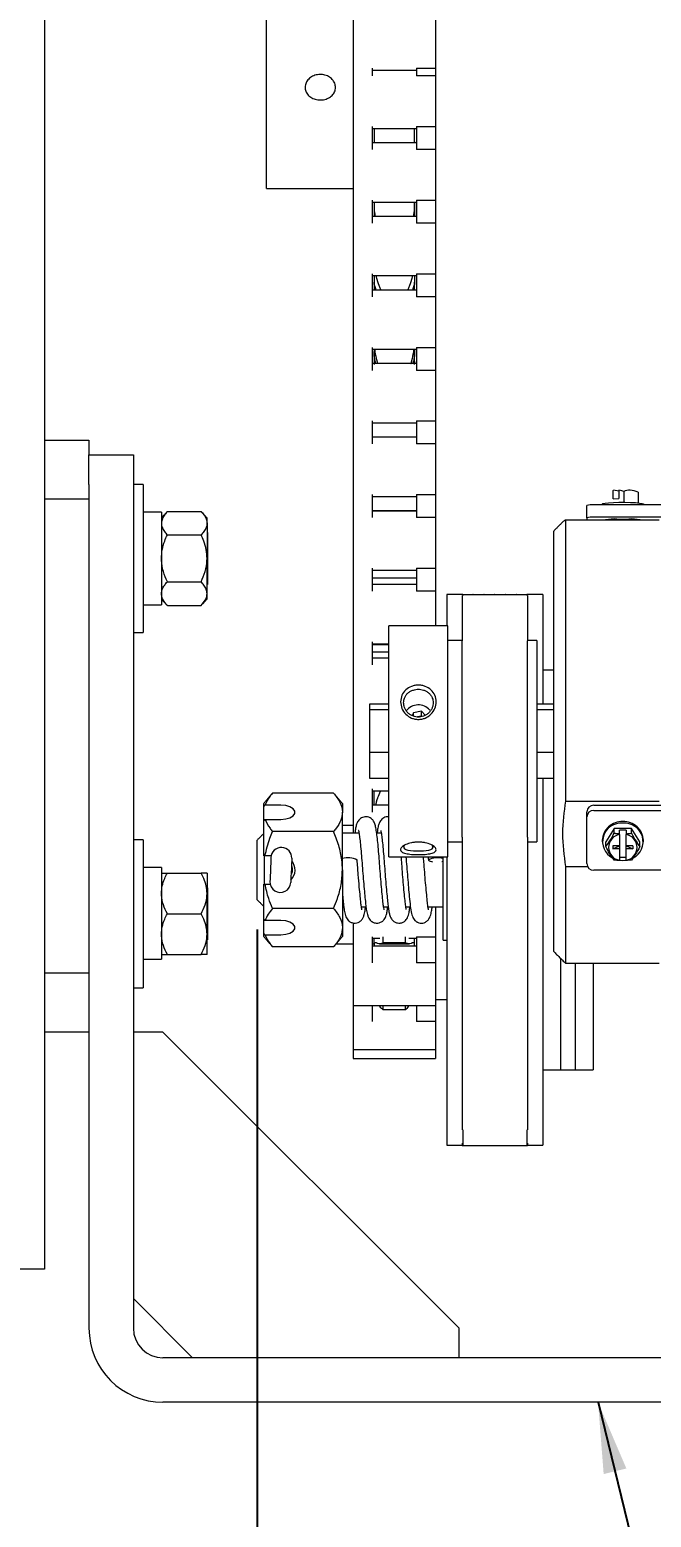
# Model space of a CAD drawing. Header units: inches. Extents: x 1.6 to 13.7, y 11.3 to 20.2.
# Drawn here: x 7.637 to 8.949, y 13.592 to 16.733 of the extents above; entities that cross this region are included whole.
import ezdxf

# ---------------------------------------------------------------- set-up
doc = ezdxf.new("R2010")
doc.units = ezdxf.units.IN
doc.header["$MEASUREMENT"] = 0
doc.header["$PDSIZE"] = -1
doc.layers.add('DIM', color=1, linetype='Continuous')
doc.styles.add('SLDTEXTSTYLE0', font='ARIAL.TTF', dxfattribs={"width": 0.7})
doc.styles.get("Standard").update_dxf_attribs({"font": 'ARIAL.TTF'})
doc.dimstyles.new('SLDDIMSTYLE0', dxfattribs={"dimtxt": 0.15, "dimasz": 0.15, "dimexe": 0, "dimexo": 0.0625, "dimgap": 0.0375, "dimtad": 0, "dimtih": 1, "dimtoh": 1, "dimdec": 1, "dimlfac": 4, "dimrnd": 1e-09, "dimzin": 12, "dimdsep": 46, "dimtxsty": 'SLDTEXTSTYLE0', "dimsah": 1, "dimcen": 0.09, "dimadec": 0, "dimazin": 0, "dimtfac": 1, "dimtdec": 1, "dimtofl": 0, "dimtmove": 0, "dimatfit": 3, "dimfxl": 0, "dimtolj": 1, "dimtzin": 12, "dimarcsym": 0})
doc.dimstyles.new('SLDDIMSTYLE1', dxfattribs={"dimtxt": 0.15, "dimasz": 0.15, "dimexe": 0, "dimexo": 0.0625, "dimgap": 0.0375, "dimtad": 0, "dimtih": 1, "dimtoh": 1, "dimdec": 0, "dimrnd": 1e-09, "dimzin": 0, "dimdsep": 46, "dimtxsty": 'Standard', "dimsah": 1, "dimcen": 0.09, "dimadec": 0, "dimazin": 0, "dimtfac": 1, "dimtdec": 0, "dimtofl": 0, "dimtmove": 0, "dimatfit": 3, "dimfxl": 0, "dimtolj": 1, "dimtzin": 0, "dimarcsym": 0})

# ---------------------------------------------------------------- blocks, each defined once
blk = doc.blocks.new('*D9')
at = {"color": 0, "linetype": 'ByBlock', "lineweight": -2}
for p, q in [((7.6678, 19.1788), (7.6678, 19.9913)), ((7.8178, 19.9913), (9.7208, 19.9913)), ((12.1656, 19.9913), (10.2625, 19.9913)), ((12.3156, 15.0843), (12.3156, 19.9913))]:
    blk.add_line(p, q, dxfattribs=at)
at = {"color": 0, "linetype": 'ByBlock'}
for points in [[(7.6678, 19.9913), (7.8178, 20.0163), (7.8178, 19.9663)], [(12.3156, 19.9913), (12.1656, 20.0163), (12.1656, 19.9663)]]:
    blk.add_solid(points, dxfattribs=at)
at = {"layer": 'DEFPOINTS', "color": 0, "linetype": 'ByBlock'}
for p in [(7.6678, 19.1163), (12.3156, 15.0218)]:
    blk.add_point(p, dxfattribs=at)
at = {"color": 0, "linetype": 'ByBlock', "insert": (9.9917, 19.9913), "char_height": 0.15, "attachment_point": 5, "style": 'SLDTEXTSTYLE0'}
blk.add_mtext('18 9/16', dxfattribs=at)
blk = doc.blocks.new('*D11')
at = {"color": 0, "linetype": 'ByBlock', "lineweight": -2}
for p, q in [((8.1166, 14.8333), (8.1166, 11.8068)), ((12.3156, 14.8333), (12.3156, 11.8068)), ((8.2666, 11.8068), (9.6295, 11.8068)), ((12.1656, 11.8068), (10.8027, 11.8068))]:
    blk.add_line(p, q, dxfattribs=at)
at = {"color": 0, "linetype": 'ByBlock'}
for points in [[(8.1166, 11.8068), (8.2666, 11.7818), (8.2666, 11.8318)], [(12.3156, 11.8068), (12.1656, 11.7818), (12.1656, 11.8318)]]:
    blk.add_solid(points, dxfattribs=at)
at = {"layer": 'DEFPOINTS', "color": 0, "linetype": 'ByBlock'}
for p in [(8.1166, 14.8958), (12.3156, 14.8958)]:
    blk.add_point(p, dxfattribs=at)
at = {"color": 0, "linetype": 'ByBlock', "insert": (10.2161, 11.8068), "char_height": 0.15, "attachment_point": 5, "style": 'SLDTEXTSTYLE0'}
blk.add_mtext('16 13/16\\PSHAFT LENGTH', dxfattribs=at)

msp = doc.modelspace()

# ---------------------------------------------------------------- linework, layer by layer
at = {"color": 7, "linetype": 'Continuous', "lineweight": 15}
for p, q in [((7.667766, 19.116343), (7.667766, 14.116343)), ((8.136515, 16.397593), (8.136515, 17.335093)), ((8.319578, 16.759114), (8.319578, 16.651517)), ((8.493328, 16.759114), (8.493328, 16.651517)), ((8.319578, 16.651517), (8.319578, 16.635008)), ((8.359578, 16.651517), (8.359578, 16.635008)), ((8.453328, 16.651517), (8.493328, 16.651517)), ((8.453328, 16.651517), (8.453328, 16.635008)), ((8.493328, 16.651517), (8.493328, 16.635008)), ((8.319578, 16.635008), (8.319578, 16.528209)), ((8.493328, 16.635008), (8.453328, 16.635008)), ((8.493328, 16.635008), (8.493328, 16.528209)), ((8.319578, 16.528209), (8.319578, 16.479624)), ((8.359578, 16.528209), (8.359578, 16.479624)), ((8.363328, 16.524214), (8.363328, 16.495764)), ((8.449016, 16.495764), (8.449016, 16.524214)), ((8.453328, 16.528209), (8.493328, 16.528209)), ((8.453328, 16.528209), (8.453328, 16.479624)), ((8.493328, 16.528209), (8.493328, 16.479624)), ((8.363328, 16.495764), (8.363328, 16.493831)), ((8.449016, 16.495764), (8.449016, 16.493831)), ((8.319578, 16.479624), (8.319578, 16.372826)), ((8.493328, 16.479624), (8.453328, 16.479624)), ((8.493328, 16.479624), (8.493328, 16.372826)), ((8.319578, 16.372826), (8.319578, 16.324241)), ((8.359578, 16.372826), (8.359578, 16.324241)), ((8.363328, 16.368831), (8.363328, 16.366276)), ((8.363328, 16.366276), (8.363328, 16.338447)), ((8.449016, 16.366276), (8.449016, 16.368831)), ((8.449016, 16.366276), (8.449016, 16.338447)), ((8.453328, 16.372826), (8.493328, 16.372826)), ((8.453328, 16.372826), (8.453328, 16.324241)), ((8.493328, 16.372826), (8.493328, 16.324241)), ((8.319578, 16.324241), (8.319578, 16.217442)), ((8.493328, 16.324241), (8.453328, 16.324241)), ((8.493328, 16.324241), (8.493328, 16.217442)), ((8.319578, 16.217442), (8.319578, 16.168857)), ((8.359578, 16.217442), (8.359578, 16.168857)), ((8.363328, 16.213447), (8.363328, 16.19998)), ((8.449016, 16.213447), (8.449016, 16.19998)), ((8.453328, 16.217442), (8.493328, 16.217442)), ((8.453328, 16.217442), (8.453328, 16.168857)), ((8.493328, 16.217442), (8.493328, 16.168857)), ((8.363328, 16.19998), (8.363328, 16.183063)), ((8.449016, 16.183063), (8.449016, 16.19998)), ((8.319578, 16.168857), (8.319578, 16.062058)), ((8.493328, 16.168857), (8.453328, 16.168857)), ((8.493328, 16.168857), (8.493328, 16.062058)), ((8.319578, 16.062058), (8.319578, 16.013473)), ((8.359578, 16.062058), (8.359578, 16.013473)), ((8.363328, 16.058063), (8.363328, 16.053228)), ((8.363328, 16.053228), (8.363328, 16.032074)), ((8.449016, 16.058063), (8.449016, 16.053228)), ((8.449016, 16.032074), (8.449016, 16.053228)), ((8.453328, 16.062058), (8.493328, 16.062058)), ((8.453328, 16.062058), (8.453328, 16.013473)), ((8.493328, 16.062058), (8.493328, 16.013473)), ((8.363328, 16.032074), (8.363328, 16.02768)), ((8.449016, 16.032074), (8.449016, 16.02768)), ((8.319578, 16.013473), (8.319578, 15.906675)), ((8.493328, 16.013473), (8.453328, 16.013473)), ((8.493328, 16.013473), (8.493328, 15.906675)), ((8.319578, 15.906675), (8.319578, 15.85809)), ((8.359578, 15.906675), (8.359578, 15.85809)), ((8.453328, 15.906675), (8.493328, 15.906675)), ((8.453328, 15.906675), (8.453328, 15.85809)), ((8.493328, 15.906675), (8.493328, 15.85809)), ((7.667766, 15.866343), (7.761516, 15.866343)), ((7.761516, 15.866343), (7.761516, 15.835093)), ((7.761516, 15.835093), (7.855266, 15.835093)), ((7.761516, 15.772593), (7.761516, 15.835093)), ((7.855266, 15.835093), (7.855266, 15.772593)), ((8.319578, 15.85809), (8.319578, 15.751291)), ((8.493328, 15.85809), (8.453328, 15.85809)), ((8.493328, 15.85809), (8.493328, 15.751291)), ((7.761516, 15.772593), (7.761516, 13.991343)), ((7.855266, 15.772593), (7.855266, 13.991343)), ((7.876016, 15.772593), (7.876016, 15.751968)), ((7.761516, 15.741343), (7.667766, 15.741343)), ((7.667766, 15.741343), (7.667766, 14.741343)), ((7.761516, 15.741343), (7.761516, 14.741343)), ((7.876016, 15.751968), (7.876016, 15.460093)), ((8.319578, 15.751291), (8.319578, 15.702706)), ((8.359578, 15.751291), (8.359578, 15.702706)), ((8.453328, 15.751291), (8.493328, 15.751291)), ((8.453328, 15.751291), (8.453328, 15.702706)), ((8.493328, 15.751291), (8.493328, 15.702706)), ((8.86835, 15.742415), (8.86835, 15.759903)), ((8.86835, 15.742415), (8.880369, 15.742951)), ((8.880369, 15.758797), (8.868996, 15.760735)), ((8.880369, 15.760439), (8.880369, 15.742951)), ((8.890422, 15.758093), (8.890422, 15.735081)), ((8.920716, 15.756385), (8.920716, 15.733849)), ((7.914516, 15.713843), (7.914516, 15.518843)), ((7.927016, 15.715574), (7.998266, 15.715574)), ((8.010766, 15.690937), (8.010766, 15.702281)), ((8.319578, 15.702706), (8.319578, 15.595908)), ((8.493328, 15.702706), (8.453328, 15.702706)), ((8.493328, 15.702706), (8.493328, 15.595908)), ((8.812391, 15.702261), (8.812391, 15.728311)), ((8.812391, 15.702261), (8.812391, 15.697945)), ((8.986091, 15.729619), (8.827391, 15.729619)), ((8.971341, 15.703568), (8.827391, 15.703568)), ((8.010766, 15.690937), (8.010766, 15.616684)), ((8.011516, 15.671031), (8.011516, 15.561656)), ((8.742591, 14.786805), (8.742591, 15.674305)), ((8.767591, 15.697945), (8.767591, 15.104238)), ((8.767591, 15.697945), (8.965091, 15.697945)), ((8.876091, 15.699657), (8.901091, 15.699657)), ((7.927016, 15.6663), (7.998266, 15.6663)), ((8.010766, 15.54209), (8.010766, 15.616684)), ((8.319578, 15.595908), (8.319578, 15.547322)), ((8.359578, 15.595908), (8.359578, 15.547322)), ((8.453328, 15.595908), (8.493328, 15.595908)), ((8.453328, 15.595908), (8.453328, 15.547322)), ((8.493328, 15.595908), (8.493328, 15.547322)), ((7.927016, 15.567068), (7.998266, 15.567068)), ((8.319578, 15.547322), (8.319578, 15.440524)), ((8.493328, 15.547322), (8.453328, 15.547322)), ((8.493328, 15.547322), (8.493328, 15.474305)), ((7.927016, 15.517112), (7.998266, 15.517112)), ((8.010766, 15.530406), (8.010766, 15.54209)), ((8.517191, 15.540093), (8.517191, 15.474305)), ((8.549566, 15.538384), (8.549566, 15.442826)), ((8.550665, 15.540093), (8.550665, 15.538384)), ((8.685716, 15.540093), (8.685716, 15.538384)), ((8.687566, 15.538384), (8.687566, 15.442826)), ((8.719441, 15.540093), (8.719441, 15.30868)), ((8.394441, 15.001505), (8.394441, 15.474305)), ((8.519441, 15.001505), (8.519441, 15.474305)), ((8.319578, 15.440524), (8.319578, 15.391939)), ((8.359578, 15.440524), (8.359578, 15.391939)), ((8.549566, 15.44304), (8.549316, 15.443056)), ((8.549566, 15.027856), (8.549566, 15.442826)), ((8.687566, 15.027856), (8.687566, 15.442826)), ((8.706941, 15.443056), (8.706941, 15.018055)), ((8.319578, 15.391939), (8.319578, 15.28514)), ((8.353641, 15.30868), (8.353641, 15.296756)), ((8.353641, 15.30868), (8.353641, 15.296756)), ((8.394441, 15.296756), (8.353641, 15.296756)), ((8.353641, 15.296756), (8.353641, 15.206509)), ((8.394441, 15.296756), (8.353641, 15.296756)), ((8.353641, 15.296756), (8.353641, 15.206509)), ((8.463489, 15.294326), (8.446341, 15.29084)), ((8.471352, 15.285284), (8.463489, 15.294326)), ((8.463489, 15.283638), (8.463489, 15.294326)), ((8.742591, 15.296756), (8.706941, 15.296756)), ((8.742591, 15.296756), (8.706941, 15.296756)), ((8.319578, 15.28514), (8.319578, 15.236555)), ((8.446341, 15.29084), (8.443524, 15.284808)), ((8.446341, 15.283461), (8.446341, 15.29084)), ((8.463489, 15.283638), (8.455012, 15.281915)), ((8.319578, 15.236555), (8.319578, 15.129757)), ((8.394441, 15.206509), (8.353641, 15.206509)), ((8.353641, 15.206509), (8.353641, 15.152431)), ((8.394441, 15.206509), (8.353641, 15.206509)), ((8.353641, 15.206509), (8.353641, 15.152431)), ((8.742591, 15.206509), (8.706941, 15.206509)), ((8.742591, 15.206509), (8.706941, 15.206509)), ((8.719441, 15.152431), (8.719441, 14.380871)), ((8.277891, 15.121223), (8.149141, 15.121223)), ((8.319578, 15.129757), (8.319578, 15.081172)), ((8.359578, 15.129757), (8.359578, 15.081172)), ((8.363328, 15.125762), (8.363328, 15.124832)), ((8.363328, 15.095378), (8.363328, 15.124832)), ((8.130391, 15.092824), (8.130391, 15.099468)), ((8.130391, 15.062824), (8.130391, 15.092824)), ((8.166641, 15.095628), (8.133118, 15.095628)), ((8.296641, 15.099468), (8.296641, 15.080628)), ((8.296641, 14.958843), (8.296641, 15.080628)), ((8.319578, 15.081172), (8.319578, 15.036843)), ((8.767591, 15.104238), (8.965091, 15.104238)), ((8.812391, 15.070682), (8.812391, 15.081734)), ((8.827391, 15.095328), (8.971341, 15.095328)), ((8.827391, 15.084277), (9.007391, 15.084277)), ((8.130391, 14.988843), (8.130391, 15.062824)), ((8.133118, 15.065628), (8.166641, 15.065628)), ((8.812391, 14.972121), (8.812391, 15.070682)), ((8.870548, 15.046449), (8.852506, 15.018126)), ((8.870548, 15.036411), (8.870548, 15.046449)), ((8.906633, 15.046449), (8.870548, 15.046449)), ((8.895341, 15.042645), (8.881841, 15.042645)), ((8.881841, 15.035226), (8.881841, 15.042645)), ((8.895341, 15.042645), (8.895341, 15.035226)), ((8.924675, 15.018126), (8.906633, 15.046449)), ((8.906633, 15.036411), (8.906633, 15.046449)), ((7.876016, 15.022593), (7.876016, 14.710093)), ((8.116641, 14.958843), (8.116641, 15.021843)), ((8.277891, 15.040033), (8.149141, 15.040033)), ((8.549316, 15.018055), (8.549566, 15.018071)), ((8.549566, 15.027856), (8.549566, 14.409936)), ((8.687566, 15.027856), (8.687566, 14.409936)), ((8.852506, 15.008089), (8.852506, 15.018126)), ((8.881841, 15.03354), (8.881841, 15.009903)), ((8.895341, 15.009903), (8.895341, 15.03354)), ((8.924675, 15.008089), (8.924675, 15.018126)), ((8.131641, 14.989438), (8.131641, 14.958843)), ((8.146162, 14.988843), (8.133118, 14.988843)), ((8.394441, 14.986805), (8.394441, 15.001505)), ((8.509191, 14.942892), (8.509191, 14.986805)), ((8.517191, 14.986805), (8.517191, 14.380871)), ((8.519441, 14.986805), (8.519441, 15.001505)), ((8.881841, 15.009903), (8.867591, 15.009903)), ((8.867591, 15.009903), (8.867591, 15.003106)), ((8.867591, 15.003106), (8.881841, 15.009558)), ((8.881841, 15.003106), (8.867591, 15.003106)), ((8.881841, 15.009558), (8.881841, 15.009903)), ((8.881841, 15.009558), (8.881841, 15.003106)), ((8.881841, 15.003106), (8.881841, 14.979469)), ((8.881841, 14.986001), (8.895341, 14.986001)), ((8.909591, 15.009903), (8.895341, 15.009903)), ((8.895341, 15.009903), (8.895341, 15.009558)), ((8.895341, 15.009558), (8.909591, 15.003106)), ((8.895341, 15.003106), (8.895341, 15.009558)), ((8.909591, 15.003106), (8.895341, 15.003106)), ((8.895341, 14.979469), (8.895341, 15.003106)), ((8.909591, 15.009903), (8.909591, 15.003106)), ((7.914516, 14.963843), (7.914516, 14.770162)), ((7.927016, 14.952281), (7.998266, 14.952281)), ((8.010766, 14.952281), (8.010766, 14.909312)), ((8.116641, 14.895843), (8.116641, 14.958843)), ((8.131641, 14.958843), (8.131641, 14.928821)), ((8.296641, 14.958843), (8.296641, 14.837058)), ((8.509191, 14.97677), (8.506346, 14.976288)), ((8.767591, 14.965951), (8.767591, 14.761806)), ((8.767591, 14.965951), (8.814024, 14.965951)), ((9.007391, 14.958527), (8.827391, 14.958527)), ((8.011516, 14.921031), (8.011516, 14.811656)), ((8.130391, 14.854862), (8.130391, 14.928843)), ((8.133118, 14.928843), (8.144059, 14.928843)), ((8.509191, 14.810406), (8.509191, 14.942892)), ((8.010766, 14.823374), (8.010766, 14.909312)), ((7.927016, 14.866343), (7.998266, 14.866343)), ((8.130391, 14.824862), (8.130391, 14.854862)), ((8.277891, 14.877653), (8.149141, 14.877653)), ((8.493328, 14.880843), (8.493328, 14.817316)), ((8.010766, 14.780406), (8.010766, 14.823374)), ((8.130391, 14.818218), (8.130391, 14.824862)), ((8.166641, 14.852058), (8.133118, 14.852058)), ((8.133118, 14.822058), (8.166641, 14.822058)), ((8.296641, 14.837058), (8.296641, 14.818218)), ((8.319578, 14.846342), (8.319578, 14.817316)), ((8.277891, 14.796463), (8.149141, 14.796463)), ((8.319578, 14.817316), (8.319578, 14.762926)), ((8.359578, 14.817316), (8.359578, 14.762926)), ((8.363328, 14.80187), (8.363328, 14.814994)), ((8.363328, 14.80187), (8.363328, 14.797857)), ((8.382828, 14.805088), (8.382828, 14.817312)), ((8.429516, 14.805088), (8.382828, 14.805088)), ((8.429516, 14.805088), (8.429516, 14.817312)), ((8.449016, 14.80187), (8.449016, 14.814994)), ((8.449016, 14.797857), (8.449016, 14.80187)), ((8.453328, 14.817316), (8.493328, 14.817316)), ((8.453328, 14.817316), (8.453328, 14.762926)), ((8.493328, 14.817316), (8.493328, 14.762926)), ((7.876016, 14.770162), (7.914516, 14.770162)), ((7.927016, 14.780406), (7.998266, 14.780406)), ((8.319578, 14.762926), (8.319578, 14.672856)), ((8.493328, 14.762926), (8.453328, 14.762926)), ((8.493328, 14.762926), (8.493328, 14.672856)), ((8.756941, 14.772455), (8.756941, 14.536968)), ((8.756941, 14.772455), (8.756941, 14.536968)), ((8.788191, 14.761806), (8.788191, 14.536968)), ((8.788191, 14.761806), (8.788191, 14.536968)), ((8.825691, 14.761806), (8.825691, 14.536968)), ((7.667766, 14.741343), (7.761516, 14.741343)), ((8.319578, 14.672856), (8.319578, 14.639138)), ((8.359578, 14.672856), (8.359578, 14.639138)), ((8.382828, 14.663754), (8.382828, 14.672856)), ((8.429516, 14.663754), (8.429516, 14.672856)), ((8.453328, 14.672856), (8.453328, 14.639138)), ((8.493328, 14.672856), (8.493328, 14.639138)), ((8.319578, 14.639138), (8.319578, 14.580101)), ((8.429516, 14.663754), (8.382828, 14.663754)), ((8.493328, 14.639138), (8.453328, 14.639138)), ((8.493328, 14.639138), (8.493328, 14.580101)), ((7.761516, 14.616343), (7.667766, 14.616343)), ((7.917766, 14.616343), (7.855266, 14.616343)), ((7.917766, 14.616343), (8.542766, 13.991343)), ((8.319578, 14.580101), (8.319578, 14.560544)), ((8.493328, 14.580101), (8.493328, 14.560544)), ((8.549566, 14.382342), (8.549566, 14.377397)), ((8.550665, 14.409936), (8.550665, 14.380871)), ((8.685716, 14.409936), (8.685716, 14.380871)), ((8.687566, 14.382342), (8.687566, 14.377397)), ((8.517191, 14.380871), (8.517191, 14.377593)), ((8.550665, 14.380871), (8.550665, 14.377593)), ((8.685716, 14.380871), (8.685716, 14.377593)), ((8.719441, 14.380871), (8.719441, 14.377593)), ((7.667766, 14.116343), (7.605266, 14.116343)), ((7.980266, 13.928843), (7.855266, 14.053843)), ((8.542766, 13.928843), (8.542766, 13.991343)), ((9.48713, 13.928843), (7.917766, 13.928843)), ((11.074016, 13.835093), (7.917766, 13.835093))]:
    msp.add_line(p, q, dxfattribs=at)
at = {"color": 7, "linetype": 'Continuous', "lineweight": 15, "flags": 128}
for points in [[(8.845091, 15.731293), (8.846349, 15.732198), (8.850988, 15.733199), (8.858672, 15.734045), (8.86878, 15.734668), (8.880494, 15.735018), (8.892863, 15.735066), (8.904886, 15.734808), (8.915589, 15.734265), (8.924105, 15.733482), (8.929743, 15.732521), (8.932048, 15.731461), (8.932091, 15.731293)], [(8.166641, 15.065628), (8.176901, 15.066533), (8.185924, 15.069137), (8.192621, 15.073128), (8.196185, 15.078023), (8.196185, 15.083233), (8.192621, 15.088128), (8.185924, 15.092119), (8.176901, 15.094723), (8.166641, 15.095628)], [(8.145711, 14.985229), (8.145683, 14.984553), (8.145519, 14.980579), (8.145231, 14.97359), (8.144859, 14.964598), (8.144459, 14.954903), (8.144088, 14.94591), (8.1438, 14.938921), (8.143636, 14.934948), (8.143608, 14.934272)], [(8.189673, 14.983414), (8.189645, 14.982738), (8.189482, 14.978765), (8.189193, 14.971776), (8.188822, 14.962783), (8.188422, 14.953089), (8.188051, 14.944096), (8.187762, 14.937107), (8.187598, 14.933134), (8.187571, 14.932458)], [(8.427277, 15.010293), (8.425691, 15.006872), (8.427524, 15.003615), (8.430345, 15.002049), (8.434849, 15.000717), (8.440569, 14.99979), (8.446445, 14.999268), (8.456959, 14.999), (8.467452, 14.99927), (8.47332, 14.999791), (8.479035, 15.000717), (8.483535, 15.002048), (8.486355, 15.003613), (8.488191, 15.006871), (8.488191, 15.006871)], [(8.881976, 14.979161), (8.888591, 14.978702), (8.895301, 14.979174)], [(8.166641, 14.822058), (8.176901, 14.822963), (8.185924, 14.825568), (8.192621, 14.829558), (8.196185, 14.834454), (8.196185, 14.839663), (8.192621, 14.844558), (8.185924, 14.848549), (8.176901, 14.851154), (8.166641, 14.852058)]]:
    msp.add_lwpolyline(points, dxfattribs=at)
at = {"color": 7, "linetype": 'Continuous', "lineweight": 15}
for centre, radius, start, end in [((8.823669, 15.685613), 0.044163, 85.166179, 104.796267), ((8.823669, 15.659561), 0.044164, 85.166089, 104.795802), ((8.87086, 15.603768), 0.096032, 86.877425, 101.279535), ((8.906322, 15.603765), 0.096034, 78.720644, 93.122396), ((8.456954, 15.275008), 0.032273, 41.466405, 142.155961), ((8.826721, 15.080995), 0.014349, 87.324824, 177.048148), ((8.826721, 15.069943), 0.014349, 87.323893, 177.048463), ((8.886473, 15.019452), 0.041428, 87.069935, 177.302704), ((8.884959, 15.018626), 0.039094, 84.669453, 241.977122), ((8.890708, 15.019452), 0.041428, 2.697424, 92.930129), ((8.892208, 15.018621), 0.039097, 296.83999, 95.308441), ((8.885655, 15.006504), 0.027303, 98.03053, 261.96947), ((8.891526, 15.006504), 0.027303, 278.03053, 81.96947), ((8.167692, 14.984321), 0.022, 357.636879, 177.636879), ((8.3086, 14.945207), 0.039507, 61.186707, 107.620579), ((8.497193, 14.945306), 0.039415, 72.277484, 118.905868), ((8.486518, 14.987986), 0.011705, 224.302632, 272.046126), ((8.166641, 14.958843), 0.03, 314.803451, 40.470307), ((8.826721, 14.97286), 0.014349, 182.951537, 272.676107), ((8.165589, 14.933365), 0.022, 177.636879, 357.636879), ((7.917766, 13.991343), 0.15625, 180, 270), ((7.917766, 13.991343), 0.0625, 180, 270)]:
    msp.add_arc(centre, radius, start, end, dxfattribs=at)
for points in [[(8.359578, 16.647508), (8.453328, 16.647508)], [(8.359578, 16.524214), (8.453328, 16.524214)], [(8.453328, 16.493831), (8.359578, 16.493831)], [(8.363328, 16.495764), (8.363355, 16.493831)], [(8.448989, 16.493831), (8.449016, 16.495764)], [(8.136515, 16.397593), (8.319578, 16.397593)], [(8.359578, 16.368831), (8.453328, 16.368831)], [(8.363328, 16.366276), (8.363412, 16.359891)], [(8.448932, 16.359891), (8.449016, 16.366276)], [(8.453328, 16.338447), (8.359578, 16.338447)], [(8.359578, 16.213447), (8.453328, 16.213447)], [(8.367334, 16.213447), (8.367994, 16.209935)], [(8.367994, 16.209935), (8.371893, 16.197331)], [(8.440451, 16.197331), (8.44435, 16.209935)], [(8.44435, 16.209935), (8.445017, 16.213447)], [(8.453328, 16.183063), (8.359578, 16.183063)], [(8.363412, 16.198526), (8.363328, 16.19998)], [(8.371893, 16.197331), (8.37766, 16.183063)], [(8.434683, 16.183063), (8.440451, 16.197331)], [(8.449016, 16.19998), (8.448932, 16.198526)], [(8.359578, 16.058063), (8.453328, 16.058063)], [(8.363412, 16.049638), (8.363328, 16.053228)], [(8.449016, 16.053228), (8.448932, 16.049638)], [(8.453328, 16.02768), (8.359578, 16.02768)], [(8.363328, 16.032074), (8.363412, 16.025965)], [(8.367994, 16.038479), (8.370998, 16.02768)], [(8.441346, 16.02768), (8.44435, 16.038479)], [(8.448932, 16.025965), (8.449016, 16.032074)], [(8.359578, 15.90268), (8.453328, 15.90268)], [(8.453328, 15.872296), (8.359578, 15.872296)], [(7.876016, 15.772593), (7.855266, 15.772593)], [(8.359578, 15.747296), (8.453328, 15.747296)], [(8.86835, 15.759903), (8.868996, 15.760735)], [(7.914516, 15.713843), (7.876016, 15.713843)], [(7.926803, 15.715349), (7.914516, 15.702281)], [(8.010766, 15.702281), (7.998478, 15.715349)], [(8.359578, 15.717002), (8.453328, 15.717002)], [(8.453328, 15.716912), (8.359578, 15.716912)], [(8.845091, 15.731293), (8.845091, 15.729619)], [(8.932091, 15.729619), (8.932091, 15.731293)], [(8.011516, 15.671031), (8.010766, 15.671031)], [(8.763107, 15.694822), (8.742591, 15.674305)], [(8.868466, 15.699551), (8.868466, 15.697945)], [(8.908716, 15.697945), (8.908716, 15.699551)], [(8.359578, 15.591913), (8.453328, 15.591913)], [(8.359578, 15.575845), (8.453328, 15.575845)], [(8.010766, 15.561656), (8.011516, 15.561656)], [(8.453328, 15.561529), (8.359578, 15.561529)], [(7.876016, 15.518843), (7.914516, 15.518843)], [(7.914516, 15.530406), (7.926803, 15.517337)], [(7.998478, 15.517337), (8.010766, 15.530406)], [(8.550665, 15.540093), (8.517191, 15.540093)], [(8.550738, 15.539895), (8.550665, 15.540093)], [(8.571354, 15.539897), (8.550738, 15.539897)], [(8.594354, 15.539897), (8.573028, 15.539897)], [(8.617354, 15.539897), (8.596028, 15.539897)], [(8.640354, 15.539897), (8.619028, 15.539897)], [(8.663354, 15.539897), (8.642028, 15.539897)], [(8.685644, 15.539897), (8.665028, 15.539897)], [(8.685716, 15.540093), (8.685643, 15.539895)], [(8.719441, 15.540093), (8.685716, 15.540093)], [(7.855266, 15.460093), (7.876016, 15.460093)], [(8.519441, 15.474305), (8.394441, 15.474305)], [(8.359578, 15.436529), (8.394441, 15.436529)], [(8.359578, 15.434688), (8.394441, 15.434688)], [(8.549316, 15.443056), (8.519441, 15.443056)], [(8.706941, 15.443056), (8.687566, 15.443056)], [(8.394441, 15.418531), (8.359578, 15.418531)], [(8.394441, 15.406145), (8.359578, 15.406145)], [(8.742591, 15.380718), (8.719441, 15.380718)], [(8.394441, 15.30868), (8.353641, 15.30868)], [(8.394441, 15.30868), (8.353641, 15.30868)], [(8.742591, 15.30868), (8.706941, 15.30868)], [(8.742591, 15.30868), (8.706941, 15.30868)], [(8.353641, 15.152431), (8.394441, 15.152431)], [(8.353641, 15.152431), (8.394441, 15.152431)], [(8.706941, 15.152431), (8.742591, 15.152431)], [(8.706941, 15.152431), (8.742591, 15.152431)], [(8.149141, 15.121223), (8.130391, 15.099468)], [(8.296641, 15.099468), (8.277891, 15.121223)], [(8.359578, 15.125762), (8.394441, 15.125762)], [(8.363328, 15.124832), (8.363372, 15.125005)], [(8.370697, 15.1109), (8.368074, 15.103145)], [(8.130391, 15.092824), (8.133118, 15.095628)], [(8.394441, 15.095378), (8.359578, 15.095378)], [(8.368074, 15.103145), (8.366772, 15.095378)], [(8.133118, 15.065628), (8.130391, 15.062824)], [(8.319578, 15.052468), (8.296641, 15.052468)], [(7.876016, 15.022593), (7.855266, 15.022593)], [(8.130391, 15.035593), (8.116641, 15.021843)], [(8.331617, 15.036843), (8.296641, 15.036843)], [(8.378488, 15.036843), (8.368891, 15.036843)], [(8.519441, 15.018055), (8.549316, 15.018055)], [(8.687566, 15.018055), (8.706941, 15.018055)], [(8.845091, 15.021402), (8.845091, 15.018126)], [(8.870548, 15.036411), (8.881841, 15.035226)], [(8.881841, 15.03354), (8.881841, 15.035226)], [(8.895341, 15.035226), (8.895341, 15.03354)], [(8.932091, 15.018126), (8.932091, 15.021402)], [(8.394441, 14.986805), (8.519441, 14.986805)], [(8.477549, 14.986805), (8.478143, 14.979749)], [(8.488191, 15.006871), (8.486605, 15.01029)], [(8.881841, 14.978582), (8.870548, 14.979767)], [(8.881841, 14.978582), (8.881841, 14.979469)], [(8.895341, 14.979469), (8.895341, 14.978582)], [(7.914516, 14.963843), (7.876016, 14.963843)], [(8.011516, 14.921031), (8.010766, 14.921031)], [(8.116641, 14.895843), (8.130391, 14.882093)], [(8.130391, 14.854862), (8.133118, 14.852058)], [(8.296641, 14.880843), (8.299505, 14.880843)], [(8.336684, 14.880843), (8.346396, 14.880843)], [(8.383646, 14.880843), (8.393281, 14.880843)], [(8.430492, 14.880843), (8.440169, 14.880843)], [(8.477371, 14.880843), (8.509191, 14.880843)], [(8.133118, 14.822058), (8.130391, 14.824862)], [(8.010766, 14.811656), (8.011516, 14.811656)], [(8.130391, 14.818218), (8.149141, 14.796463)], [(8.277891, 14.796463), (8.296641, 14.818218)], [(8.283282, 14.802718), (8.319578, 14.802718)], [(8.359578, 14.814994), (8.375728, 14.814994)], [(8.359578, 14.802718), (8.363328, 14.802718)], [(8.453328, 14.797857), (8.359578, 14.797857)], [(8.363738, 14.805664), (8.363328, 14.80187)], [(8.368074, 14.804879), (8.365422, 14.805359)], [(8.370697, 14.803481), (8.368074, 14.804879)], [(8.374774, 14.802629), (8.437235, 14.802629)], [(8.436616, 14.814994), (8.453328, 14.814994)], [(8.444269, 14.804879), (8.441647, 14.803481)], [(8.446921, 14.805359), (8.444269, 14.804879)], [(8.509191, 14.810406), (8.517191, 14.810406)], [(8.742591, 14.786805), (8.767591, 14.761806)], [(8.767591, 14.761806), (8.965091, 14.761806)], [(7.855266, 14.710093), (7.876016, 14.710093)], [(8.319578, 14.672856), (8.493328, 14.672856)], [(8.493328, 14.685406), (8.517191, 14.685406)], [(8.319578, 14.580101), (8.493328, 14.580101)], [(8.319578, 14.560544), (8.493328, 14.560544)], [(8.719441, 14.536968), (8.756941, 14.536968)], [(8.756941, 14.536968), (8.788191, 14.536968)], [(8.788191, 14.536968), (8.825691, 14.536968)], [(8.517191, 14.377593), (8.549566, 14.377593)], [(8.549566, 14.377397), (8.687566, 14.377397)], [(8.687566, 14.377593), (8.719441, 14.377593)]]:
    msp.add_open_spline(points, degree=1, dxfattribs=at)
for points, knots in [([(8.249922, 16.584353), (8.246314, 16.584636), (8.239099, 16.585203), (8.229493, 16.589642), (8.222179, 16.596255), (8.217988, 16.604633), (8.217398, 16.613804), (8.220466, 16.622752), (8.226842, 16.630442), (8.235824, 16.63595), (8.246399, 16.638577), (8.257363, 16.63799), (8.26748, 16.634275), (8.275629, 16.627895), (8.280891, 16.619627), (8.28266, 16.610466), (8.280744, 16.601481), (8.275365, 16.593636), (8.267124, 16.587801), (8.25814, 16.584775), (8.252229, 16.584471), (8.249922, 16.584353)], [0, 0, 0, 0, 0.05360291, 0.10720236, 0.16088129, 0.21461204, 0.26825689, 0.32181248, 0.37541419, 0.42912545, 0.48283934, 0.53644417, 0.58999853, 0.64363976, 0.69736973, 0.75105189, 0.80462459, 0.85819666, 0.91187764, 0.96560795, 1, 1, 1, 1]), ([(8.363412, 16.359891), (8.363604, 16.354066), (8.363853, 16.346532), (8.365316, 16.339942), (8.365648, 16.338447)], [0, 0, 0, 0, 0.77312915, 1, 1, 1, 1]), ([(8.446722, 16.338447), (8.447018, 16.339776), (8.448483, 16.346355), (8.448733, 16.353884), (8.448932, 16.359891)], [0, 0, 0, 0, 0.20202528, 1, 1, 1, 1]), ([(8.367994, 16.182967), (8.36677, 16.186099), (8.364282, 16.192462), (8.363705, 16.196484), (8.363412, 16.198526)], [0, 0, 0, 0, 0.49222684, 1, 1, 1, 1]), ([(8.448932, 16.198526), (8.448652, 16.196553), (8.448083, 16.192545), (8.445607, 16.186192), (8.44435, 16.182967)], [0, 0, 0, 0, 0.49243919, 1, 1, 1, 1]), ([(8.366725, 16.028849), (8.366008, 16.031692), (8.364067, 16.039385), (8.363665, 16.045674), (8.363412, 16.049638)], [0, 0, 0, 0, 0.36957319, 1, 1, 1, 1]), ([(8.364665, 16.058063), (8.364681, 16.057828), (8.365134, 16.051244), (8.36659, 16.044745), (8.367994, 16.038479)], [0, 0, 0, 0, 0.03582254, 1, 1, 1, 1]), ([(8.44435, 16.038479), (8.445713, 16.044553), (8.447171, 16.05105), (8.447623, 16.057635), (8.447653, 16.058063)], [0, 0, 0, 0, 0.93495396, 1, 1, 1, 1]), ([(8.448932, 16.049638), (8.448689, 16.045799), (8.448291, 16.039512), (8.446355, 16.031814), (8.445601, 16.028817)], [0, 0, 0, 0, 0.61076668, 1, 1, 1, 1]), ([(8.890422, 15.758093), (8.889053, 15.758533), (8.885765, 15.759589), (8.882358, 15.760126), (8.880369, 15.760439)], [0, 0, 0, 0, 0.41610936, 1, 1, 1, 1]), ([(8.920716, 15.756385), (8.915177, 15.758433), (8.905033, 15.762184), (8.894983, 15.75937), (8.890422, 15.758093)], [0, 0, 0, 0, 0.54611058, 1, 1, 1, 1]), ([(7.927016, 15.715574), (7.925154, 15.713483), (7.920789, 15.70858), (7.91571, 15.700358), (7.914918, 15.694108), (7.914516, 15.690937)], [0, 0, 0, 0, 0.26813559, 0.6286611, 1, 1, 1, 1]), ([(7.998266, 15.715574), (8.000127, 15.713483), (8.004493, 15.70858), (8.009571, 15.700358), (8.010364, 15.694108), (8.010766, 15.690937)], [0, 0, 0, 0, 0.26813559, 0.6286611, 1, 1, 1, 1]), ([(7.914516, 15.690937), (7.914516, 15.690885), (7.914523, 15.687904), (7.915789, 15.681891), (7.920437, 15.673691), (7.924958, 15.668612), (7.927016, 15.6663)], [0, 0, 0, 0, 0.00612996, 0.34949128, 0.70393335, 1, 1, 1, 1]), ([(8.010766, 15.690937), (8.010766, 15.690885), (8.010759, 15.687904), (8.009492, 15.681891), (8.004845, 15.673691), (8.000323, 15.668612), (7.998266, 15.6663)], [0, 0, 0, 0, 0.00612996, 0.34949128, 0.70393335, 1, 1, 1, 1]), ([(8.763961, 15.694814), (8.764111, 15.69527), (8.764457, 15.696321), (8.766458, 15.697358), (8.767591, 15.697945)], [0, 0, 0, 0, 0.43390758, 1, 1, 1, 1]), ([(7.914516, 15.616684), (7.914881, 15.622765), (7.915625, 15.635136), (7.920592, 15.651734), (7.925071, 15.661891), (7.927016, 15.6663)], [0, 0, 0, 0, 0.35366123, 0.71940809, 1, 1, 1, 1]), ([(8.010766, 15.616684), (8.0104, 15.622765), (8.009657, 15.635136), (8.004689, 15.651734), (8.00021, 15.661891), (7.998266, 15.6663)], [0, 0, 0, 0, 0.35366123, 0.71940809, 1, 1, 1, 1]), ([(7.927016, 15.567068), (7.923952, 15.574224), (7.917718, 15.588788), (7.91467, 15.605937), (7.914535, 15.615333), (7.914516, 15.616684)], [0, 0, 0, 0, 0.45269118, 0.9212863, 1, 1, 1, 1]), ([(7.998266, 15.567068), (8.001329, 15.574224), (8.007564, 15.588788), (8.010612, 15.605937), (8.010746, 15.615333), (8.010766, 15.616684)], [0, 0, 0, 0, 0.45269118, 0.9212863, 1, 1, 1, 1]), ([(7.914516, 15.54209), (7.914881, 15.545152), (7.915625, 15.551379), (7.920592, 15.559735), (7.925071, 15.564849), (7.927016, 15.567068)], [0, 0, 0, 0, 0.35366106, 0.71941014, 1, 1, 1, 1]), ([(8.010766, 15.54209), (8.0104, 15.545152), (8.009656, 15.551379), (8.004689, 15.559735), (8.00021, 15.564849), (7.998266, 15.567068)], [0, 0, 0, 0, 0.35366106, 0.71941014, 1, 1, 1, 1]), ([(7.927016, 15.517112), (7.923952, 15.520714), (7.917718, 15.528046), (7.91467, 15.53668), (7.914535, 15.54141), (7.914516, 15.54209)], [0, 0, 0, 0, 0.4526901, 0.92128716, 1, 1, 1, 1]), ([(7.998266, 15.517112), (8.001329, 15.520714), (8.007564, 15.528046), (8.010612, 15.53668), (8.010746, 15.54141), (8.010766, 15.54209)], [0, 0, 0, 0, 0.4526901, 0.92128716, 1, 1, 1, 1]), ([(8.572995, 15.539897), (8.572966, 15.539914), (8.572726, 15.540053), (8.572191, 15.540086), (8.571655, 15.540053), (8.571416, 15.539914), (8.571386, 15.539897)], [0, 0, 0, 0, 0.06127183, 0.5, 0.93872817, 1, 1, 1, 1]), ([(8.595995, 15.539897), (8.595966, 15.539914), (8.595726, 15.540053), (8.595191, 15.540086), (8.594655, 15.540053), (8.594416, 15.539914), (8.594386, 15.539897)], [0, 0, 0, 0, 0.06127183, 0.5, 0.93872817, 1, 1, 1, 1]), ([(8.618995, 15.539897), (8.618966, 15.539914), (8.618726, 15.540053), (8.618191, 15.540086), (8.617655, 15.540053), (8.617416, 15.539914), (8.617386, 15.539897)], [0, 0, 0, 0, 0.06127183, 0.5, 0.93872817, 1, 1, 1, 1]), ([(8.641995, 15.539897), (8.641966, 15.539914), (8.641726, 15.540053), (8.641191, 15.540086), (8.640655, 15.540053), (8.640416, 15.539914), (8.640386, 15.539897)], [0, 0, 0, 0, 0.06127183, 0.5, 0.93872817, 1, 1, 1, 1]), ([(8.664995, 15.539897), (8.664966, 15.539914), (8.664726, 15.540053), (8.664191, 15.540086), (8.663655, 15.540053), (8.663416, 15.539914), (8.663386, 15.539897)], [0, 0, 0, 0, 0.06127183, 0.5, 0.93872817, 1, 1, 1, 1]), ([(8.419281, 15.313923), (8.419866, 15.318629), (8.421031, 15.32801), (8.429614, 15.339655), (8.440069, 15.34602), (8.449529, 15.348665), (8.456918, 15.349331), (8.464315, 15.348666), (8.473777, 15.346023), (8.484328, 15.33967), (8.492593, 15.328006), (8.495609, 15.313977), (8.492588, 15.299612), (8.484324, 15.287128), (8.473777, 15.280092), (8.464318, 15.277137), (8.456926, 15.276388), (8.449534, 15.277135), (8.440073, 15.280098), (8.429614, 15.287138), (8.421034, 15.299644), (8.419867, 15.309153), (8.419281, 15.313923)], [0, 0, 0, 0, 0.06310751, 0.12581485, 0.18790722, 0.21913347, 0.24991158, 0.28069079, 0.31197026, 0.37414878, 0.43682881, 0.50000373, 0.56319392, 0.62588873, 0.68804475, 0.71927512, 0.75007394, 0.78082447, 0.81208395, 0.87419189, 0.93689722, 1, 1, 1, 1]), ([(8.425691, 15.31197), (8.426042, 15.308563), (8.426607, 15.303085), (8.430289, 15.295931), (8.434646, 15.290496), (8.440206, 15.28615), (8.447592, 15.282613), (8.456929, 15.28094), (8.466268, 15.282606), (8.473663, 15.286142), (8.479222, 15.290488), (8.483613, 15.295929), (8.487178, 15.303077), (8.488819, 15.312021), (8.487179, 15.320687), (8.483617, 15.327432), (8.479227, 15.332424), (8.473668, 15.336321), (8.46627, 15.339456), (8.456929, 15.340842), (8.447592, 15.339449), (8.440207, 15.336315), (8.434646, 15.332422), (8.430289, 15.327432), (8.426606, 15.320699), (8.426042, 15.315317), (8.425691, 15.31197)], [0, 0, 0, 0, 0.05466461, 0.08789817, 0.12501049, 0.16229551, 0.19557057, 0.24992609, 0.30432947, 0.33762342, 0.37492401, 0.41209042, 0.4453522, 0.49999879, 0.55461318, 0.58787057, 0.6250391, 0.66234866, 0.69565476, 0.75009159, 0.80442559, 0.83769765, 0.87498598, 0.9121078, 0.94534536, 1, 1, 1, 1]), ([(8.149141, 15.121223), (8.145757, 15.117097), (8.138949, 15.108795), (8.135069, 15.100034), (8.133118, 15.095628)], [0, 0, 0, 0, 0.49703699, 1, 1, 1, 1]), ([(8.277891, 15.121223), (8.282816, 15.114911), (8.292845, 15.102057), (8.296606, 15.088017), (8.29664, 15.080819), (8.296641, 15.080628)], [0, 0, 0, 0, 0.48434118, 0.98632731, 1, 1, 1, 1]), ([(8.376737, 15.125762), (8.376582, 15.12541), (8.374225, 15.120082), (8.372401, 15.115334), (8.370697, 15.1109)], [0, 0, 0, 0, 0.0659768, 1, 1, 1, 1]), ([(8.296641, 15.080628), (8.295927, 15.074946), (8.294474, 15.063376), (8.286065, 15.049924), (8.279733, 15.042262), (8.277891, 15.040033)], [0, 0, 0, 0, 0.40629031, 0.82726635, 1, 1, 1, 1]), ([(8.767591, 15.104238), (8.764493, 15.081498), (8.758216, 15.035409), (8.764438, 14.989307), (8.767591, 14.965951)], [0, 0, 0, 0, 0.493379352, 1, 1, 1, 1]), ([(8.133118, 15.065628), (8.136161, 15.05925), (8.140327, 15.050518), (8.147269, 15.04226), (8.149141, 15.040033)], [0, 0, 0, 0, 0.73037564, 1, 1, 1, 1]), ([(8.384601, 14.875003), (8.384627, 14.874962), (8.38497, 14.874442), (8.383775, 14.878608), (8.382628, 14.887672), (8.381018, 14.903127), (8.379181, 14.922561), (8.377274, 14.944547), (8.375465, 14.966876), (8.373913, 14.988349), (8.372198, 15.008211), (8.37039, 15.025603), (8.368656, 15.039435), (8.36679, 15.050175), (8.36537, 15.056262), (8.36261, 15.062063), (8.358638, 15.066839), (8.352956, 15.070173), (8.34706, 15.071347), (8.34136, 15.070756), (8.336598, 15.068848), (8.332462, 15.065732), (8.328449, 15.06064), (8.326219, 15.05474), (8.324439, 15.04749), (8.323447, 15.040376), (8.322955, 15.036843)], [0, 0, 0, 0, 0.00404379, 0.0514071, 0.10642881, 0.1677925, 0.23206768, 0.2965296, 0.35915845, 0.41870591, 0.4790105, 0.53986258, 0.5988341, 0.65366754, 0.70427113, 0.72736273, 0.75046371, 0.77315443, 0.79178603, 0.80736723, 0.82416979, 0.84217107, 0.86070012, 0.90178376, 0.95123615, 1, 1, 1, 1]), ([(8.330923, 15.042049), (8.330863, 15.042021), (8.330725, 15.041958), (8.331453, 15.038402), (8.332639, 15.030401), (8.334258, 15.016923), (8.336001, 14.999193), (8.337605, 14.978683), (8.33927, 14.956704), (8.341128, 14.934424), (8.342955, 14.913816), (8.344595, 14.89673), (8.345968, 14.883349), (8.347432, 14.872788), (8.349318, 14.863785), (8.352187, 14.857089), (8.354832, 14.85324), (8.357282, 14.850903), (8.35923, 14.849556), (8.361045, 14.848508), (8.364052, 14.847232), (8.368597, 14.846371), (8.37333, 14.846775), (8.377555, 14.848272), (8.381747, 14.85072), (8.386242, 14.855571), (8.389119, 14.862452), (8.391021, 14.871705), (8.39186, 14.876775), (8.392359, 14.880813), (8.392362, 14.880843)], [0, 0, 0, 0, 0.019231217, 0.044299867, 0.094631758, 0.151116374, 0.21240268, 0.273586277, 0.335225961, 0.39906443, 0.462988928, 0.521296722, 0.572526872, 0.621041953, 0.677440585, 0.708669023, 0.734171157, 0.752762556, 0.759430877, 0.764437315, 0.774676491, 0.789120368, 0.807587118, 0.818119526, 0.82984275, 0.858536196, 0.908583038, 0.950020146, 0.999627557, 1, 1, 1, 1]), ([(8.394441, 15.070842), (8.393431, 15.070951), (8.390705, 15.071248), (8.386166, 15.070061), (8.381663, 15.067709), (8.377943, 15.064189), (8.374648, 15.059154), (8.372715, 15.053368), (8.371081, 15.046206), (8.370228, 15.03961), (8.36987, 15.036843)], [0, 0, 0, 0, 0.044673232, 0.120610241, 0.202976747, 0.289894466, 0.379415127, 0.582860879, 0.825043093, 1, 1, 1, 1]), ([(8.37782, 15.042041), (8.377756, 15.042103), (8.377495, 15.042355), (8.378081, 15.039944), (8.379205, 15.032597), (8.380792, 15.020033), (8.382522, 15.003041), (8.38418, 14.982984), (8.385783, 14.96119), (8.387627, 14.938867), (8.38947, 14.917729), (8.391163, 14.89988), (8.392568, 14.885774), (8.393802, 14.876246), (8.39525, 14.868037), (8.397286, 14.860749), (8.400142, 14.855137), (8.403357, 14.851568), (8.405916, 14.849581), (8.409404, 14.847779), (8.413447, 14.846623), (8.418869, 14.846409), (8.424266, 14.84807), (8.430444, 14.852008), (8.434741, 14.858382), (8.437404, 14.868591), (8.438514, 14.875376), (8.439112, 14.880068), (8.439211, 14.880843)], [0, 0, 0, 0, 0.008518544, 0.034564007, 0.084063051, 0.139443596, 0.199999481, 0.261778077, 0.322923627, 0.386523694, 0.450854517, 0.5106993, 0.56319065, 0.611603815, 0.646547809, 0.68656194, 0.725476219, 0.746922171, 0.761329035, 0.770840224, 0.783587846, 0.800515067, 0.821060865, 0.833097273, 0.87998459, 0.940306015, 0.990138724, 1, 1, 1, 1]), ([(8.133118, 14.988843), (8.136061, 15.001254), (8.140203, 15.018723), (8.147134, 15.035248), (8.149141, 15.040033)], [0, 0, 0, 0, 0.71045547, 1, 1, 1, 1]), ([(8.296641, 14.958843), (8.296621, 14.960703), (8.29649, 14.972869), (8.293411, 14.995574), (8.285911, 15.020657), (8.279873, 15.035243), (8.277891, 15.040033)], [0, 0, 0, 0, 0.06653239, 0.43528263, 0.81455009, 1, 1, 1, 1]), ([(8.4946, 15.001505), (8.494015, 14.99987), (8.49285, 14.996609), (8.484267, 14.993393), (8.473812, 14.991881), (8.464353, 14.991296), (8.456963, 14.991153), (8.449566, 14.991296), (8.440104, 14.991881), (8.429553, 14.993379), (8.421288, 14.996646), (8.418273, 15.001352), (8.421293, 15.006981), (8.429557, 15.012504), (8.440105, 15.015878), (8.449563, 15.01733), (8.456955, 15.017702), (8.464347, 15.017332), (8.473809, 15.015874), (8.484268, 15.012507), (8.492848, 15.006933), (8.494015, 15.003318), (8.4946, 15.001505)], [0, 0, 0, 0, 0.063106664, 0.125814053, 0.187906787, 0.21913272, 0.249911191, 0.280690121, 0.311969477, 0.374148392, 0.436828348, 0.500002827, 0.563193221, 0.62588815, 0.688044174, 0.719274527, 0.750073323, 0.78082387, 0.812083672, 0.874191356, 0.936897251, 1, 1, 1, 1]), ([(8.852506, 15.008089), (8.855805, 15.012532), (8.861846, 15.020666), (8.867832, 15.031496), (8.870548, 15.036411)], [0, 0, 0, 0, 0.54611539, 1, 1, 1, 1]), ([(8.895341, 15.035226), (8.897575, 15.035397), (8.901402, 15.035689), (8.905096, 15.036199), (8.906633, 15.036411)], [0, 0, 0, 0, 0.58388849, 1, 1, 1, 1]), ([(8.906633, 15.036411), (8.909932, 15.030496), (8.915973, 15.019665), (8.921958, 15.011703), (8.924675, 15.008089)], [0, 0, 0, 0, 0.54611458, 1, 1, 1, 1]), ([(8.130391, 14.988843), (8.130897, 14.988843), (8.131806, 14.988843), (8.132716, 14.988843), (8.133118, 14.988843)], [0, 0, 0, 0, 0.55750369, 1, 1, 1, 1]), ([(8.337765, 14.874895), (8.337778, 14.874902), (8.337824, 14.874926), (8.33726, 14.877171), (8.336508, 14.88165), (8.33542, 14.890061), (8.3341, 14.903545), (8.332203, 14.923528), (8.329902, 14.950194), (8.328418, 14.969656), (8.327639, 14.979871)], [0, 0, 0, 0, 0.026095015, 0.088392813, 0.175519575, 0.285889206, 0.420409425, 0.587035014, 0.783243406, 1, 1, 1, 1]), ([(8.431459, 14.875081), (8.431479, 14.875096), (8.431569, 14.875167), (8.430485, 14.879918), (8.429176, 14.89048), (8.427533, 14.906856), (8.425656, 14.927022), (8.423756, 14.949204), (8.422152, 14.969666), (8.421225, 14.981795), (8.420843, 14.986805)], [0, 0, 0, 0, 0.03165204, 0.1498145, 0.28552515, 0.43575256, 0.59099459, 0.74564627, 0.89491833, 1, 1, 1, 1]), ([(8.430726, 14.986805), (8.431249, 14.979875), (8.432316, 14.965738), (8.434121, 14.943344), (8.435981, 14.921804), (8.437953, 14.900591), (8.439848, 14.881827), (8.441854, 14.867873), (8.44529, 14.85774), (8.449106, 14.852657), (8.451542, 14.850502), (8.453469, 14.849257), (8.455436, 14.848199), (8.458542, 14.847017), (8.463399, 14.846319), (8.468352, 14.84707), (8.472508, 14.848884), (8.476424, 14.851554), (8.481106, 14.857194), (8.48383, 14.866281), (8.485178, 14.874046), (8.485878, 14.879366), (8.486072, 14.880843)], [0, 0, 0, 0, 0.081070002, 0.165362942, 0.251196385, 0.33289121, 0.437603542, 0.539076576, 0.620201299, 0.652506012, 0.675507835, 0.683531307, 0.68960019, 0.704326837, 0.724684526, 0.750252294, 0.764797736, 0.781266795, 0.821581784, 0.906397836, 0.974012885, 1, 1, 1, 1]), ([(8.478406, 14.874877), (8.478412, 14.874869), (8.478621, 14.874539), (8.477968, 14.876495), (8.477227, 14.881322), (8.475705, 14.893591), (8.474038, 14.910745), (8.47213, 14.931571), (8.470245, 14.953866), (8.468811, 14.972754), (8.467984, 14.983254), (8.467705, 14.986805)], [0, 0, 0, 0, 0.00138184, 0.05513672, 0.17720023, 0.31599706, 0.46803455, 0.62342809, 0.77720083, 0.92465713, 1, 1, 1, 1]), ([(8.870548, 14.979767), (8.867249, 14.984209), (8.861209, 14.992344), (8.855223, 15.003174), (8.852506, 15.008089)], [0, 0, 0, 0, 0.54611156, 1, 1, 1, 1]), ([(8.906633, 14.979767), (8.905096, 14.979555), (8.901402, 14.979044), (8.897575, 14.978752), (8.895341, 14.978582)], [0, 0, 0, 0, 0.41611287, 1, 1, 1, 1]), ([(8.924675, 15.008089), (8.921376, 15.002174), (8.915335, 14.991343), (8.90935, 14.983381), (8.906633, 14.979767)], [0, 0, 0, 0, 0.54611308, 1, 1, 1, 1]), ([(7.914516, 14.909312), (7.914881, 14.914579), (7.915625, 14.925292), (7.920592, 14.939666), (7.925071, 14.948462), (7.927016, 14.952281)], [0, 0, 0, 0, 0.35366111, 0.71940885, 1, 1, 1, 1]), ([(7.914516, 14.952281), (7.914516, 14.952281), (7.914523, 14.952281), (7.915789, 14.952281), (7.920437, 14.952281), (7.924958, 14.952281), (7.927016, 14.952281)], [0, 0, 0, 0, 0.006132135, 0.349494092, 0.703933823, 1, 1, 1, 1]), ([(8.010766, 14.909312), (8.0104, 14.914579), (8.009657, 14.925292), (8.004689, 14.939666), (8.00021, 14.948462), (7.998266, 14.952281)], [0, 0, 0, 0, 0.35366111, 0.71940885, 1, 1, 1, 1]), ([(8.010766, 14.952281), (8.010766, 14.952281), (8.010759, 14.952281), (8.009492, 14.952281), (8.004845, 14.952281), (8.000323, 14.952281), (7.998266, 14.952281)], [0, 0, 0, 0, 0.006132135, 0.349494092, 0.703933823, 1, 1, 1, 1]), ([(8.190641, 14.958843), (8.19052, 14.956152), (8.190363, 14.952653), (8.188651, 14.949719), (8.188255, 14.949041)], [0, 0, 0, 0, 0.768951105, 1, 1, 1, 1]), ([(8.189001, 14.967129), (8.189167, 14.966829), (8.190529, 14.964356), (8.190588, 14.961421), (8.190641, 14.958843)], [0, 0, 0, 0, 0.121528625, 1, 1, 1, 1]), ([(8.277891, 14.877653), (8.280676, 14.884527), (8.287267, 14.900791), (8.294866, 14.927893), (8.296044, 14.94844), (8.296641, 14.958843)], [0, 0, 0, 0, 0.26545972, 0.62807698, 1, 1, 1, 1]), ([(8.133118, 14.928843), (8.132716, 14.928843), (8.131806, 14.928843), (8.130897, 14.928843), (8.130391, 14.928843)], [0, 0, 0, 0, 0.44249631, 1, 1, 1, 1]), ([(8.149141, 14.877653), (8.146299, 14.884519), (8.13944, 14.901091), (8.135453, 14.918593), (8.133118, 14.928843)], [0, 0, 0, 0, 0.414309017, 1, 1, 1, 1]), ([(7.927016, 14.866343), (7.923952, 14.872541), (7.917718, 14.885153), (7.91467, 14.900005), (7.914535, 14.908142), (7.914516, 14.909312)], [0, 0, 0, 0, 0.45268927, 0.92128724, 1, 1, 1, 1]), ([(7.998266, 14.866343), (8.001329, 14.872541), (8.007564, 14.885153), (8.010612, 14.900005), (8.010746, 14.908142), (8.010766, 14.909312)], [0, 0, 0, 0, 0.45268927, 0.92128724, 1, 1, 1, 1]), ([(8.296641, 14.908152), (8.296972, 14.904663), (8.29778, 14.896147), (8.29882, 14.885875), (8.299895, 14.877511), (8.301222, 14.869264), (8.30354, 14.859995), (8.307574, 14.853321), (8.311613, 14.849949), (8.314934, 14.848089), (8.318828, 14.846791), (8.323965, 14.846329), (8.329203, 14.847539), (8.333099, 14.849626), (8.33676, 14.852526), (8.339789, 14.856725), (8.342655, 14.863866), (8.344173, 14.871691), (8.345081, 14.878148), (8.34546, 14.880843)], [0, 0, 0, 0, 0.06716924, 0.16398307, 0.2336069, 0.29335627, 0.40435072, 0.50483504, 0.53521432, 0.55401759, 0.57702413, 0.60815094, 0.64649832, 0.66857502, 0.69380915, 0.7553532, 0.81966505, 0.92472094, 1, 1, 1, 1]), ([(7.914516, 14.823374), (7.914881, 14.828641), (7.915625, 14.839354), (7.920592, 14.853729), (7.925071, 14.862525), (7.927016, 14.866343)], [0, 0, 0, 0, 0.35366017, 0.71940978, 1, 1, 1, 1]), ([(8.010766, 14.823374), (8.0104, 14.828641), (8.009656, 14.839354), (8.004689, 14.853729), (8.00021, 14.862525), (7.998266, 14.866343)], [0, 0, 0, 0, 0.35366017, 0.71940978, 1, 1, 1, 1]), ([(8.149141, 14.877653), (8.145757, 14.873527), (8.138949, 14.865225), (8.135069, 14.856465), (8.133118, 14.852058)], [0, 0, 0, 0, 0.49703744, 1, 1, 1, 1]), ([(8.277891, 14.877653), (8.282816, 14.871341), (8.292845, 14.858487), (8.296606, 14.844449), (8.29664, 14.837249), (8.296641, 14.837058)], [0, 0, 0, 0, 0.48434161, 0.98632796, 1, 1, 1, 1]), ([(7.927016, 14.780406), (7.923952, 14.786603), (7.917718, 14.799216), (7.91467, 14.814068), (7.914535, 14.822204), (7.914516, 14.823374)], [0, 0, 0, 0, 0.45269, 0.92128734, 1, 1, 1, 1]), ([(7.998266, 14.780406), (8.001329, 14.786603), (8.007564, 14.799216), (8.010612, 14.814068), (8.010746, 14.822204), (8.010766, 14.823374)], [0, 0, 0, 0, 0.45269, 0.92128734, 1, 1, 1, 1]), ([(8.133118, 14.822058), (8.136161, 14.815681), (8.140327, 14.806949), (8.147269, 14.79869), (8.149141, 14.796463)], [0, 0, 0, 0, 0.73037596, 1, 1, 1, 1]), ([(8.296641, 14.837058), (8.295927, 14.831376), (8.294474, 14.819806), (8.286065, 14.806354), (8.279733, 14.798692), (8.277891, 14.796463)], [0, 0, 0, 0, 0.40629093, 0.82726695, 1, 1, 1, 1]), ([(8.382828, 14.805088), (8.38056, 14.80405), (8.376019, 14.801973), (8.372472, 14.802978), (8.370697, 14.803481)], [0, 0, 0, 0, 0.499342818, 1, 1, 1, 1]), ([(8.441647, 14.803481), (8.43828, 14.802973), (8.434548, 14.802411), (8.429964, 14.804849), (8.429516, 14.805088)], [0, 0, 0, 0, 0.902316, 1, 1, 1, 1]), ([(8.449016, 14.80187), (8.448988, 14.803241), (8.448954, 14.804986), (8.448667, 14.805544), (8.448606, 14.805664)], [0, 0, 0, 0, 0.78511782, 1, 1, 1, 1]), ([(7.914516, 14.780406), (7.914516, 14.780406), (7.914523, 14.780406), (7.915789, 14.780406), (7.920437, 14.780406), (7.924958, 14.780406), (7.927016, 14.780406)], [0, 0, 0, 0, 0.006132135, 0.349494092, 0.703933823, 1, 1, 1, 1]), ([(8.010766, 14.780406), (8.010766, 14.780406), (8.010759, 14.780406), (8.009492, 14.780406), (8.004845, 14.780406), (8.000323, 14.780406), (7.998266, 14.780406)], [0, 0, 0, 0, 0.006132135, 0.349494092, 0.703933823, 1, 1, 1, 1]), ([(8.382828, 14.663754), (8.380522, 14.665354), (8.377369, 14.667541), (8.374895, 14.671731), (8.374231, 14.672856)], [0, 0, 0, 0, 0.73141701, 1, 1, 1, 1]), ([(8.437266, 14.672856), (8.435257, 14.669679), (8.432881, 14.665922), (8.429965, 14.664044), (8.429516, 14.663754)], [0, 0, 0, 0, 0.84590298, 1, 1, 1, 1])]:
    msp.add_open_spline(points, degree=3, knots=knots, dxfattribs=at)

# ---------------------------------------------------------------- dimensions: what is measured, and where the dimension line sits
at = {"layer": 'DIM'}
dim = msp.add_linear_dim(base=(7.667766, 19.991343), p1=(12.315566, 15.021843), p2=(7.667766, 19.116343), dimstyle='SLDDIMSTYLE0', override={"dimdec": 4, "dimlunit": 5, "dimfrac": 2}, dxfattribs=at)
dim.commit()
dim.dimension.update_dxf_attribs({"geometry": '*D9', "text_midpoint": (9.991666, 19.991343)})
dim = msp.add_linear_dim(base=(12.315566, 11.806808), p1=(8.116641, 14.895843), p2=(12.315566, 14.895843), text='<>\\PSHAFT LENGTH', dimstyle='SLDDIMSTYLE0', override={"dimdec": 4, "dimlunit": 5, "dimfrac": 2}, dxfattribs=at)
dim.commit()
dim.dimension.update_dxf_attribs({"geometry": '*D11', "text_midpoint": (10.216103, 11.806808)})

# ---------------------------------------------------------------- leaders
msp.add_leader([(8.836317, 13.835093), (9.11811, 12.687227), (9.24311, 12.687227)], dimstyle='SLDDIMSTYLE1', override={"dimscale": 1, "dimgap": 0.0375, "dimtad": 0, "dimclrd": 0}, dxfattribs=at)

doc.saveas('drawing.dxf')
